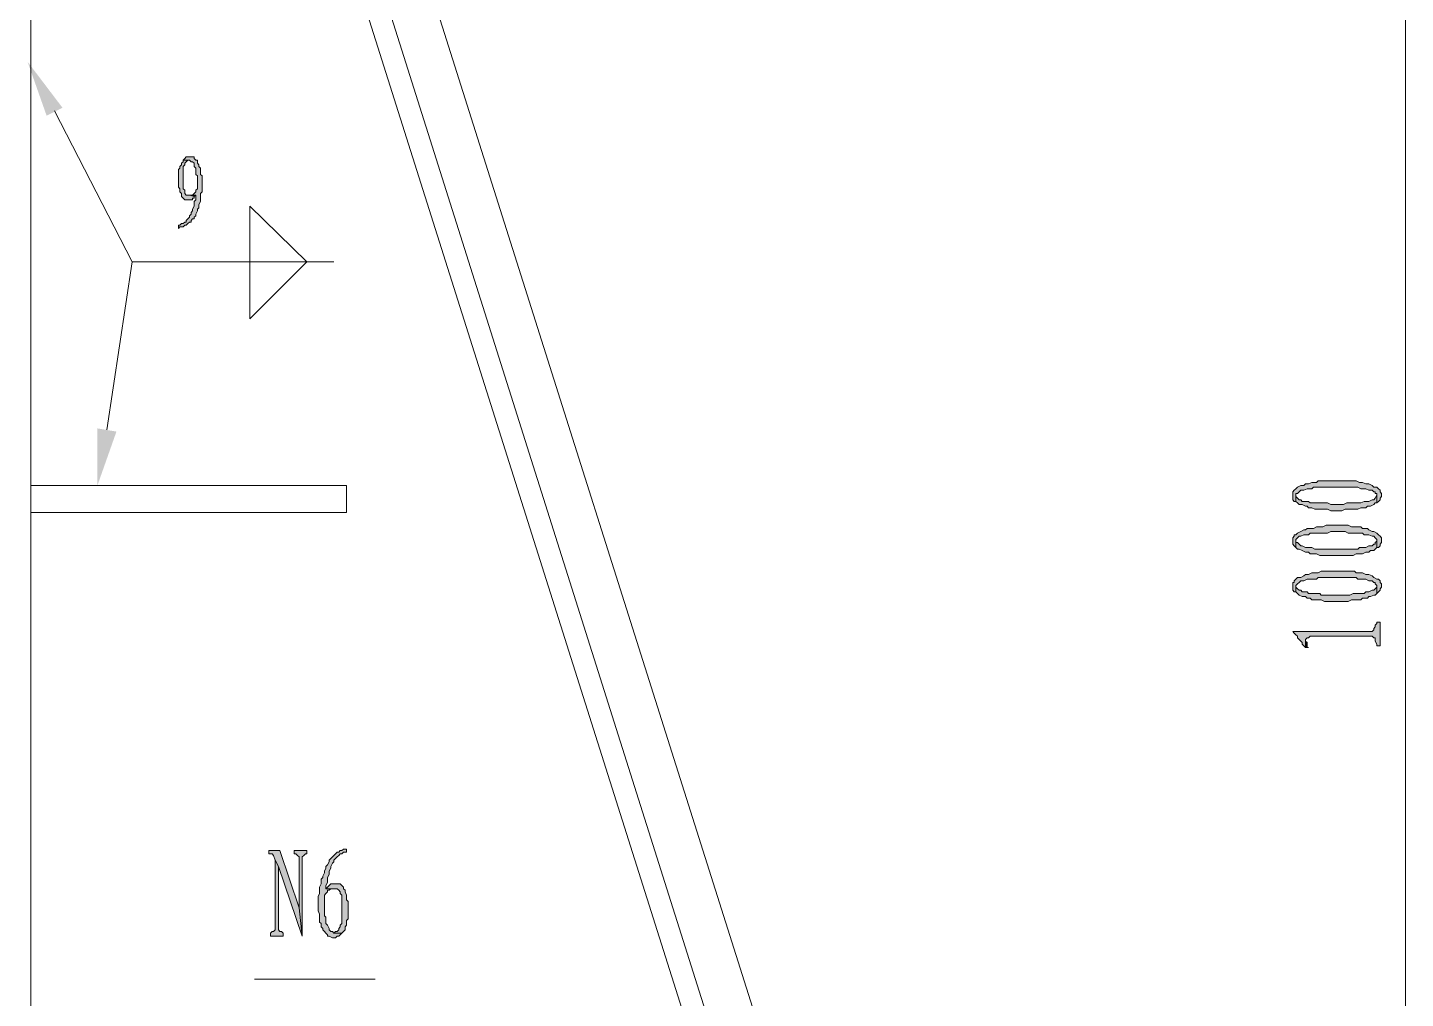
# Model space of a CAD drawing. Header units: millimetres. Extents: x 24 to 410, y 10 to 282.
# Drawn here: x 257.43 to 294.17, y 86.74 to 112.63 of the extents above; entities that cross this region are included whole.
import ezdxf

# ---------------------------------------------------------------- set-up
doc = ezdxf.new("R2010")
doc.units = ezdxf.units.MM

msp = doc.modelspace()

# ---------------------------------------------------------------- hatches: boundary and pattern name
h = msp.add_hatch(color=256)
h.dxf.hatch_style = 2
h.paths.add_polyline_path([(257.937, 110.278333), (257.429, 111.717667), (258.360333, 110.49)])
h = msp.add_hatch(color=256)
h.dxf.hatch_style = 2
h.paths.add_polyline_path([(261.747, 109.177667), (261.662333, 109.177667), (261.62, 109.135333), (261.577667, 109.093), (261.747, 109.093), (261.789333, 109.050667), (261.831667, 109.050667), (261.874, 109.008333), (261.874, 108.923667), (261.916333, 108.881333), (261.916333, 108.712), (261.958667, 108.669667), (261.958667, 108.331), (261.916333, 108.288667), (261.916333, 108.246333), (261.874, 108.204), (261.831667, 108.161667), (261.916333, 108.161667), (261.916333, 108.119333), (261.916333, 108.034667), (261.874, 107.992333), (261.874, 107.865333), (261.831667, 107.780667), (261.831667, 107.738333), (261.789333, 107.696), (261.789333, 107.653667), (261.747, 107.611333), (261.747, 107.569), (261.704667, 107.526667), (261.662333, 107.484333), (261.662333, 107.442), (261.62, 107.442), (261.577667, 107.399667), (261.535333, 107.399667), (261.493, 107.357333), (261.450667, 107.357333), (261.450667, 107.272667), (261.493, 107.315), (261.577667, 107.315), (261.62, 107.357333), (261.662333, 107.357333), (261.704667, 107.399667), (261.747, 107.442), (261.789333, 107.442), (261.789333, 107.484333), (261.831667, 107.526667), (261.874, 107.526667), (261.874, 107.569), (261.916333, 107.611333), (261.916333, 107.653667), (261.958667, 107.738333), (261.958667, 107.780667), (262.001, 107.823), (262.001, 107.907667), (262.043333, 107.992333), (262.043333, 108.204), (262.085667, 108.246333), (262.085667, 108.669667), (262.043333, 108.712), (262.043333, 108.881333), (262.001, 108.923667), (262.001, 108.966), (261.958667, 109.008333), (261.958667, 109.093), (261.916333, 109.093), (261.874, 109.135333), (261.874, 109.177667), (261.831667, 109.177667)])
h = msp.add_hatch(color=256)
h.dxf.hatch_style = 2
h.paths.add_polyline_path([(261.577667, 109.093), (261.577667, 109.050667), (261.535333, 109.008333), (261.535333, 108.966), (261.493, 108.923667), (261.493, 108.881333), (261.450667, 108.839), (261.450667, 108.373333), (261.493, 108.331), (261.493, 108.246333), (261.535333, 108.204), (261.535333, 108.119333), (261.577667, 108.077), (261.62, 108.034667), (261.704667, 108.034667), (261.747, 108.034667), (261.831667, 108.034667), (261.831667, 108.077), (261.874, 108.077), (261.874, 108.119333), (261.747, 108.161667), (261.662333, 108.161667), (261.62, 108.204), (261.62, 108.288667), (261.577667, 108.331), (261.577667, 108.923667), (261.62, 108.966), (261.62, 109.008333), (261.662333, 109.050667), (261.704667, 109.093), (261.747, 109.093)])
h = msp.add_hatch(color=256)
h.dxf.hatch_style = 2
h.paths.add_polyline_path([(261.831667, 108.161667), (261.747, 108.161667), (261.874, 108.119333), (261.916333, 108.161667)])
h = msp.add_hatch(color=256)
h.dxf.hatch_style = 2
h.paths.add_polyline_path([(259.799667, 101.854), (259.291667, 100.414667), (259.291667, 101.938667)])
h = msp.add_hatch(color=256)
h.dxf.hatch_style = 2
h.paths.add_polyline_path([(291.168667, 100.160667), (291.168667, 100.033667), (291.211, 99.991333), (291.253333, 99.991333), (291.253333, 100.160667), (291.253333, 100.203), (291.295667, 100.203), (291.338, 100.245333), (291.380333, 100.287667), (291.465, 100.287667), (291.549667, 100.33), (291.676667, 100.33), (291.719, 100.372333), (292.354, 100.372333), (292.904333, 100.372333), (292.989, 100.33), (293.116, 100.33), (293.200667, 100.287667), (293.285333, 100.287667), (293.327667, 100.245333), (293.37, 100.245333), (293.37, 100.203), (293.412333, 100.203), (293.412333, 100.160667), (293.412333, 99.949), (293.454667, 99.991333), (293.497, 100.033667), (293.497, 100.076), (293.539333, 100.118333), (293.539333, 100.203), (293.497, 100.245333), (293.497, 100.287667), (293.454667, 100.33), (293.412333, 100.372333), (293.327667, 100.372333), (293.285333, 100.414667), (293.200667, 100.457), (293.116, 100.457), (293.031333, 100.499333), (292.946667, 100.499333), (292.862, 100.541667), (291.846, 100.541667), (291.803667, 100.499333), (291.676667, 100.499333), (291.592, 100.457), (291.507333, 100.457), (291.465, 100.414667), (291.380333, 100.414667), (291.295667, 100.372333), (291.253333, 100.33), (291.211, 100.287667), (291.168667, 100.245333)])
h = msp.add_hatch(color=256)
h.dxf.hatch_style = 2
h.paths.add_polyline_path([(291.253333, 99.991333), (291.295667, 99.949), (291.338, 99.906667), (291.422667, 99.906667), (291.507333, 99.864333), (291.549667, 99.864333), (291.592, 99.822), (291.676667, 99.822), (291.761333, 99.779667), (292.1, 99.779667), (292.184667, 99.737333), (292.481, 99.737333), (292.565667, 99.779667), (292.904333, 99.779667), (292.989, 99.822), (293.116, 99.822), (293.158333, 99.864333), (293.243, 99.864333), (293.327667, 99.906667), (293.37, 99.949), (293.412333, 99.949), (293.412333, 100.160667), (293.37, 100.076), (293.327667, 100.033667), (293.285333, 100.033667), (293.200667, 99.991333), (293.073667, 99.991333), (292.989, 99.949), (292.608, 99.949), (292.523333, 99.906667), (292.184667, 99.906667), (292.1, 99.949), (291.634333, 99.949), (291.592, 99.991333), (291.422667, 99.991333), (291.380333, 100.033667), (291.338, 100.033667), (291.295667, 100.076), (291.253333, 100.118333), (291.253333, 100.160667)])
h = msp.add_hatch(color=256)
h.dxf.hatch_style = 2
h.paths.add_polyline_path([(291.168667, 98.933), (291.168667, 98.848333), (291.211, 98.806), (291.253333, 98.763667), (291.253333, 98.975333), (291.295667, 99.017667), (291.338, 99.06), (291.380333, 99.06), (291.465, 99.102333), (291.592, 99.102333), (291.634333, 99.144667), (292.1, 99.144667), (292.184667, 99.187), (292.354, 99.187), (292.565667, 99.187), (292.650333, 99.144667), (293.031333, 99.144667), (293.073667, 99.102333), (293.200667, 99.102333), (293.285333, 99.06), (293.327667, 99.06), (293.37, 99.017667), (293.412333, 98.975333), (293.412333, 98.763667), (293.454667, 98.763667), (293.497, 98.806), (293.497, 98.848333), (293.539333, 98.890667), (293.539333, 99.017667), (293.497, 99.06), (293.454667, 99.102333), (293.412333, 99.144667), (293.327667, 99.187), (293.285333, 99.187), (293.200667, 99.229333), (293.158333, 99.271667), (293.031333, 99.271667), (292.989, 99.314), (292.735, 99.314), (292.650333, 99.356333), (292.057667, 99.356333), (291.973, 99.314), (291.803667, 99.314), (291.719, 99.271667), (291.549667, 99.271667), (291.507333, 99.229333), (291.465, 99.229333), (291.380333, 99.187), (291.295667, 99.144667), (291.253333, 99.102333), (291.211, 99.102333), (291.211, 99.06), (291.168667, 99.017667)])
h = msp.add_hatch(color=256)
h.dxf.hatch_style = 2
h.paths.add_polyline_path([(291.253333, 98.763667), (291.295667, 98.721333), (291.338, 98.721333), (291.422667, 98.679), (291.507333, 98.636667), (291.592, 98.636667), (291.634333, 98.594333), (291.803667, 98.594333), (291.888333, 98.552), (292.777333, 98.552), (292.862, 98.594333), (292.904333, 98.594333), (292.989, 98.594333), (293.031333, 98.594333), (293.116, 98.636667), (293.200667, 98.636667), (293.243, 98.679), (293.327667, 98.679), (293.37, 98.721333), (293.412333, 98.763667), (293.412333, 98.933), (293.37, 98.890667), (293.37, 98.848333), (293.327667, 98.848333), (293.285333, 98.806), (293.200667, 98.806), (293.116, 98.763667), (292.946667, 98.763667), (292.904333, 98.721333), (291.761333, 98.721333), (291.676667, 98.763667), (291.507333, 98.763667), (291.422667, 98.806), (291.380333, 98.806), (291.338, 98.848333), (291.295667, 98.890667), (291.253333, 98.890667), (291.253333, 98.933)])
h = msp.add_hatch(color=256)
h.dxf.hatch_style = 2
h.paths.add_polyline_path([(291.168667, 97.747667), (291.168667, 97.620667), (291.211, 97.578333), (291.253333, 97.578333), (291.253333, 97.747667), (291.295667, 97.79), (291.338, 97.832333), (291.380333, 97.874667), (291.465, 97.874667), (291.549667, 97.917), (291.803667, 97.917), (291.846, 97.959333), (292.354, 97.959333), (292.862, 97.959333), (292.904333, 97.917), (293.116, 97.917), (293.200667, 97.874667), (293.285333, 97.874667), (293.327667, 97.832333), (293.37, 97.832333), (293.37, 97.79), (293.412333, 97.747667), (293.412333, 97.536), (293.454667, 97.578333), (293.497, 97.620667), (293.497, 97.663), (293.539333, 97.705333), (293.539333, 97.79), (293.497, 97.832333), (293.497, 97.874667), (293.454667, 97.917), (293.412333, 97.917), (293.327667, 97.959333), (293.285333, 98.001667), (293.200667, 98.044), (293.116, 98.044), (293.031333, 98.086333), (292.862, 98.086333), (292.819667, 98.128667), (291.930667, 98.128667), (291.846, 98.086333), (291.676667, 98.086333), (291.592, 98.044), (291.507333, 98.044), (291.465, 98.001667), (291.380333, 97.959333), (291.295667, 97.959333), (291.253333, 97.917), (291.211, 97.874667), (291.211, 97.832333), (291.168667, 97.832333)])
h = msp.add_hatch(color=256)
h.dxf.hatch_style = 2
h.paths.add_polyline_path([(291.253333, 97.578333), (291.295667, 97.536), (291.338, 97.493667), (291.422667, 97.451333), (291.507333, 97.451333), (291.549667, 97.409), (291.634333, 97.409), (291.676667, 97.366667), (291.930667, 97.366667), (292.015333, 97.324333), (292.650333, 97.324333), (292.735, 97.366667), (292.904333, 97.366667), (292.989, 97.366667), (293.031333, 97.409), (293.158333, 97.409), (293.200667, 97.451333), (293.243, 97.451333), (293.327667, 97.493667), (293.37, 97.493667), (293.412333, 97.536), (293.412333, 97.705333), (293.37, 97.663), (293.327667, 97.620667), (293.285333, 97.620667), (293.200667, 97.578333), (293.116, 97.578333), (293.073667, 97.536), (292.777333, 97.536), (292.692667, 97.493667), (291.930667, 97.493667), (291.888333, 97.536), (291.592, 97.536), (291.549667, 97.578333), (291.422667, 97.578333), (291.380333, 97.620667), (291.338, 97.620667), (291.295667, 97.663), (291.253333, 97.705333), (291.253333, 97.747667)])
h = msp.add_hatch(color=256)
h.dxf.hatch_style = 2
h.paths.add_polyline_path([(291.168667, 96.52), (291.211, 96.477667), (291.253333, 96.435333), (291.295667, 96.393), (291.295667, 96.350667), (291.338, 96.308333), (291.380333, 96.266), (291.422667, 96.223667), (291.422667, 96.181333), (291.465, 96.139), (291.507333, 96.096667), (291.507333, 96.308333), (291.549667, 96.350667), (291.592, 96.350667), (291.634333, 96.393), (293.285333, 96.393), (293.327667, 96.350667), (293.37, 96.350667), (293.37, 96.308333), (293.37, 96.266), (293.412333, 96.181333), (293.412333, 96.139), (293.497, 96.139), (293.497, 96.774), (293.412333, 96.774), (293.412333, 96.731667), (293.37, 96.689333), (293.37, 96.647), (293.327667, 96.604667), (293.327667, 96.562333), (293.285333, 96.52)])
h = msp.add_hatch(color=256)
h.dxf.hatch_style = 2
h.paths.add_polyline_path([(291.507333, 96.096667), (291.592, 96.096667), (291.549667, 96.096667), (291.549667, 96.223667), (291.507333, 96.266), (291.507333, 96.308333)])
h = msp.add_hatch(color=256)
h.dxf.hatch_style = 2
h.paths.add_polyline_path([(264.16, 90.678), (263.863667, 90.678), (263.863667, 90.593333), (263.948333, 90.593333), (263.990667, 90.551), (264.033, 90.424), (264.117667, 90.254667), (264.752667, 88.392), (264.668, 89.154)])
h = msp.add_hatch(color=256)
h.dxf.hatch_style = 2
h.paths.add_polyline_path([(264.033, 90.424), (264.033, 88.561333), (263.990667, 88.519), (263.948333, 88.519), (263.906, 88.476667), (263.906, 88.392), (264.244667, 88.392), (264.244667, 88.476667), (264.202333, 88.519), (264.16, 88.519), (264.117667, 88.561333), (264.117667, 90.254667)])
h = msp.add_hatch(color=256)
h.dxf.hatch_style = 2
h.paths.add_polyline_path([(264.879667, 90.678), (264.541, 90.678), (264.541, 90.593333), (264.583333, 90.593333), (264.625667, 90.551), (264.668, 90.508667), (264.668, 89.154), (264.752667, 88.392), (264.752667, 90.508667), (264.795, 90.551), (264.837333, 90.593333), (264.879667, 90.593333)])
h = msp.add_hatch(color=256)
h.dxf.hatch_style = 2
h.paths.add_polyline_path([(265.938, 90.720333), (265.853333, 90.720333), (265.811, 90.678), (265.768667, 90.678), (265.726333, 90.635667), (265.684, 90.635667), (265.641667, 90.593333), (265.599333, 90.551), (265.557, 90.508667), (265.514667, 90.466333), (265.472333, 90.424), (265.472333, 90.381667), (265.43, 90.297), (265.387667, 90.254667), (265.387667, 90.212333), (265.345333, 90.127667), (265.345333, 90.085333), (265.303, 90.000667), (265.303, 89.958333), (265.260667, 89.916), (265.260667, 89.789), (265.218333, 89.704333), (265.218333, 89.662), (265.218333, 89.577333), (265.218333, 89.535), (265.176, 89.450333), (265.176, 89.069333), (265.218333, 88.984667), (265.218333, 88.773), (265.260667, 88.730667), (265.260667, 88.646), (265.303, 88.603667), (265.303, 88.561333), (265.345333, 88.519), (265.387667, 88.476667), (265.43, 88.434333), (265.43, 88.392), (265.472333, 88.392), (265.557, 88.349667), (265.641667, 88.349667), (265.684, 88.392), (265.726333, 88.392), (265.768667, 88.434333), (265.811, 88.476667), (265.599333, 88.476667), (265.557, 88.519), (265.514667, 88.519), (265.472333, 88.561333), (265.472333, 88.603667), (265.43, 88.688333), (265.387667, 88.730667), (265.387667, 88.9), (265.345333, 88.942333), (265.345333, 89.492667), (265.387667, 89.535), (265.43, 89.577333), (265.43, 89.619667), (265.472333, 89.619667), (265.514667, 89.662), (265.641667, 89.662), (265.387667, 89.662), (265.387667, 89.746667), (265.43, 89.831333), (265.43, 89.958333), (265.472333, 90.043), (265.472333, 90.127667), (265.514667, 90.212333), (265.514667, 90.254667), (265.557, 90.339333), (265.599333, 90.381667), (265.599333, 90.424), (265.641667, 90.466333), (265.684, 90.508667), (265.726333, 90.551), (265.768667, 90.593333), (265.811, 90.593333), (265.853333, 90.635667), (265.938, 90.635667)])
h = msp.add_hatch(color=256)
h.dxf.hatch_style = 2
h.paths.add_polyline_path([(265.684, 89.789), (265.514667, 89.789), (265.472333, 89.746667), (265.43, 89.704333), (265.387667, 89.662), (265.684, 89.662), (265.726333, 89.619667), (265.768667, 89.577333), (265.768667, 89.535), (265.811, 89.492667), (265.811, 88.730667), (265.768667, 88.688333), (265.768667, 88.646), (265.726333, 88.603667), (265.726333, 88.561333), (265.684, 88.519), (265.641667, 88.519), (265.599333, 88.476667), (265.811, 88.476667), (265.853333, 88.519), (265.895667, 88.561333), (265.895667, 88.646), (265.938, 88.688333), (265.938, 88.815333), (265.980333, 88.857667), (265.980333, 89.323333), (265.938, 89.365667), (265.938, 89.492667), (265.895667, 89.577333), (265.895667, 89.619667), (265.853333, 89.662), (265.853333, 89.704333), (265.811, 89.746667), (265.768667, 89.789)])

# ---------------------------------------------------------------- linework, layer by layer
at = {"lineweight": 0}
for points in [[(257.513667, 140.123333), (257.513667, 67.733333)], [(281.559, 68.326), (281.559, 71.331667), (263.525, 128.354667)], [(279.654, 71.374), (262.001, 127.211667), (262.551333, 127.423333)], [(262.551333, 127.423333), (280.204333, 71.543333)], [(294.174333, 69.807667), (294.174333, 126.830667)], [(258.148667, 110.405333), (260.223, 106.383667), (265.599333, 106.383667)], [(263.355667, 106.383667), (263.355667, 107.865333), (264.879667, 106.383667)], [(259.545667, 101.896333), (260.223, 106.383667), (265.599333, 106.383667)], [(263.355667, 106.383667), (263.355667, 104.859667), (264.879667, 106.383667)], [(265.938, 99.695), (265.938, 100.414667), (257.513667, 100.414667)], [(257.513667, 99.695), (265.938, 99.695)], [(263.482667, 87.249), (266.7, 87.249)]]:
    msp.add_lwpolyline(points, dxfattribs=at)
for points in [[(261.747, 109.177667), (261.662333, 109.177667), (261.62, 109.135333), (261.577667, 109.093), (261.747, 109.093), (261.789333, 109.050667), (261.831667, 109.050667), (261.874, 109.008333), (261.874, 108.923667), (261.916333, 108.881333), (261.916333, 108.712), (261.958667, 108.669667), (261.958667, 108.331), (261.916333, 108.288667), (261.916333, 108.246333), (261.874, 108.204), (261.831667, 108.161667), (261.916333, 108.161667), (261.916333, 108.119333), (261.916333, 108.034667), (261.874, 107.992333), (261.874, 107.865333), (261.831667, 107.780667), (261.831667, 107.738333), (261.789333, 107.696), (261.789333, 107.653667), (261.747, 107.611333), (261.747, 107.569), (261.704667, 107.526667), (261.662333, 107.484333), (261.662333, 107.442), (261.62, 107.442), (261.577667, 107.399667), (261.535333, 107.399667), (261.493, 107.357333), (261.450667, 107.357333), (261.450667, 107.272667), (261.493, 107.315), (261.577667, 107.315), (261.62, 107.357333), (261.662333, 107.357333), (261.704667, 107.399667), (261.747, 107.442), (261.789333, 107.442), (261.789333, 107.484333), (261.831667, 107.526667), (261.874, 107.526667), (261.874, 107.569), (261.916333, 107.611333), (261.916333, 107.653667), (261.958667, 107.738333), (261.958667, 107.780667), (262.001, 107.823), (262.001, 107.907667), (262.043333, 107.992333), (262.043333, 108.204), (262.085667, 108.246333), (262.085667, 108.669667), (262.043333, 108.712), (262.043333, 108.881333), (262.001, 108.923667), (262.001, 108.966), (261.958667, 109.008333), (261.958667, 109.093), (261.916333, 109.093), (261.874, 109.135333), (261.874, 109.177667), (261.831667, 109.177667)], [(261.577667, 109.093), (261.577667, 109.050667), (261.535333, 109.008333), (261.535333, 108.966), (261.493, 108.923667), (261.493, 108.881333), (261.450667, 108.839), (261.450667, 108.373333), (261.493, 108.331), (261.493, 108.246333), (261.535333, 108.204), (261.535333, 108.119333), (261.577667, 108.077), (261.62, 108.034667), (261.704667, 108.034667), (261.747, 108.034667), (261.831667, 108.034667), (261.831667, 108.077), (261.874, 108.077), (261.874, 108.119333), (261.747, 108.161667), (261.662333, 108.161667), (261.62, 108.204), (261.62, 108.288667), (261.577667, 108.331), (261.577667, 108.923667), (261.62, 108.966), (261.62, 109.008333), (261.662333, 109.050667), (261.704667, 109.093), (261.747, 109.093)], [(261.831667, 108.161667), (261.747, 108.161667), (261.874, 108.119333), (261.916333, 108.161667)], [(291.168667, 100.160667), (291.168667, 100.033667), (291.211, 99.991333), (291.253333, 99.991333), (291.253333, 100.160667), (291.253333, 100.203), (291.295667, 100.203), (291.338, 100.245333), (291.380333, 100.287667), (291.465, 100.287667), (291.549667, 100.33), (291.676667, 100.33), (291.719, 100.372333), (292.354, 100.372333), (292.904333, 100.372333), (292.989, 100.33), (293.116, 100.33), (293.200667, 100.287667), (293.285333, 100.287667), (293.327667, 100.245333), (293.37, 100.245333), (293.37, 100.203), (293.412333, 100.203), (293.412333, 100.160667), (293.412333, 99.949), (293.454667, 99.991333), (293.497, 100.033667), (293.497, 100.076), (293.539333, 100.118333), (293.539333, 100.203), (293.497, 100.245333), (293.497, 100.287667), (293.454667, 100.33), (293.412333, 100.372333), (293.327667, 100.372333), (293.285333, 100.414667), (293.200667, 100.457), (293.116, 100.457), (293.031333, 100.499333), (292.946667, 100.499333), (292.862, 100.541667), (291.846, 100.541667), (291.803667, 100.499333), (291.676667, 100.499333), (291.592, 100.457), (291.507333, 100.457), (291.465, 100.414667), (291.380333, 100.414667), (291.295667, 100.372333), (291.253333, 100.33), (291.211, 100.287667), (291.168667, 100.245333)], [(291.253333, 99.991333), (291.295667, 99.949), (291.338, 99.906667), (291.422667, 99.906667), (291.507333, 99.864333), (291.549667, 99.864333), (291.592, 99.822), (291.676667, 99.822), (291.761333, 99.779667), (292.1, 99.779667), (292.184667, 99.737333), (292.481, 99.737333), (292.565667, 99.779667), (292.904333, 99.779667), (292.989, 99.822), (293.116, 99.822), (293.158333, 99.864333), (293.243, 99.864333), (293.327667, 99.906667), (293.37, 99.949), (293.412333, 99.949), (293.412333, 100.160667), (293.37, 100.076), (293.327667, 100.033667), (293.285333, 100.033667), (293.200667, 99.991333), (293.073667, 99.991333), (292.989, 99.949), (292.608, 99.949), (292.523333, 99.906667), (292.184667, 99.906667), (292.1, 99.949), (291.634333, 99.949), (291.592, 99.991333), (291.422667, 99.991333), (291.380333, 100.033667), (291.338, 100.033667), (291.295667, 100.076), (291.253333, 100.118333), (291.253333, 100.160667)], [(291.168667, 98.933), (291.168667, 98.848333), (291.211, 98.806), (291.253333, 98.763667), (291.253333, 98.975333), (291.295667, 99.017667), (291.338, 99.06), (291.380333, 99.06), (291.465, 99.102333), (291.592, 99.102333), (291.634333, 99.144667), (292.1, 99.144667), (292.184667, 99.187), (292.354, 99.187), (292.565667, 99.187), (292.650333, 99.144667), (293.031333, 99.144667), (293.073667, 99.102333), (293.200667, 99.102333), (293.285333, 99.06), (293.327667, 99.06), (293.37, 99.017667), (293.412333, 98.975333), (293.412333, 98.763667), (293.454667, 98.763667), (293.497, 98.806), (293.497, 98.848333), (293.539333, 98.890667), (293.539333, 99.017667), (293.497, 99.06), (293.454667, 99.102333), (293.412333, 99.144667), (293.327667, 99.187), (293.285333, 99.187), (293.200667, 99.229333), (293.158333, 99.271667), (293.031333, 99.271667), (292.989, 99.314), (292.735, 99.314), (292.650333, 99.356333), (292.057667, 99.356333), (291.973, 99.314), (291.803667, 99.314), (291.719, 99.271667), (291.549667, 99.271667), (291.507333, 99.229333), (291.465, 99.229333), (291.380333, 99.187), (291.295667, 99.144667), (291.253333, 99.102333), (291.211, 99.102333), (291.211, 99.06), (291.168667, 99.017667)], [(291.253333, 98.763667), (291.295667, 98.721333), (291.338, 98.721333), (291.422667, 98.679), (291.507333, 98.636667), (291.592, 98.636667), (291.634333, 98.594333), (291.803667, 98.594333), (291.888333, 98.552), (292.777333, 98.552), (292.862, 98.594333), (292.904333, 98.594333), (292.989, 98.594333), (293.031333, 98.594333), (293.116, 98.636667), (293.200667, 98.636667), (293.243, 98.679), (293.327667, 98.679), (293.37, 98.721333), (293.412333, 98.763667), (293.412333, 98.933), (293.37, 98.890667), (293.37, 98.848333), (293.327667, 98.848333), (293.285333, 98.806), (293.200667, 98.806), (293.116, 98.763667), (292.946667, 98.763667), (292.904333, 98.721333), (291.761333, 98.721333), (291.676667, 98.763667), (291.507333, 98.763667), (291.422667, 98.806), (291.380333, 98.806), (291.338, 98.848333), (291.295667, 98.890667), (291.253333, 98.890667), (291.253333, 98.933)], [(291.168667, 97.747667), (291.168667, 97.620667), (291.211, 97.578333), (291.253333, 97.578333), (291.253333, 97.747667), (291.295667, 97.79), (291.338, 97.832333), (291.380333, 97.874667), (291.465, 97.874667), (291.549667, 97.917), (291.803667, 97.917), (291.846, 97.959333), (292.354, 97.959333), (292.862, 97.959333), (292.904333, 97.917), (293.116, 97.917), (293.200667, 97.874667), (293.285333, 97.874667), (293.327667, 97.832333), (293.37, 97.832333), (293.37, 97.79), (293.412333, 97.747667), (293.412333, 97.536), (293.454667, 97.578333), (293.497, 97.620667), (293.497, 97.663), (293.539333, 97.705333), (293.539333, 97.79), (293.497, 97.832333), (293.497, 97.874667), (293.454667, 97.917), (293.412333, 97.917), (293.327667, 97.959333), (293.285333, 98.001667), (293.200667, 98.044), (293.116, 98.044), (293.031333, 98.086333), (292.862, 98.086333), (292.819667, 98.128667), (291.930667, 98.128667), (291.846, 98.086333), (291.676667, 98.086333), (291.592, 98.044), (291.507333, 98.044), (291.465, 98.001667), (291.380333, 97.959333), (291.295667, 97.959333), (291.253333, 97.917), (291.211, 97.874667), (291.211, 97.832333), (291.168667, 97.832333)], [(291.253333, 97.578333), (291.295667, 97.536), (291.338, 97.493667), (291.422667, 97.451333), (291.507333, 97.451333), (291.549667, 97.409), (291.634333, 97.409), (291.676667, 97.366667), (291.930667, 97.366667), (292.015333, 97.324333), (292.650333, 97.324333), (292.735, 97.366667), (292.904333, 97.366667), (292.989, 97.366667), (293.031333, 97.409), (293.158333, 97.409), (293.200667, 97.451333), (293.243, 97.451333), (293.327667, 97.493667), (293.37, 97.493667), (293.412333, 97.536), (293.412333, 97.705333), (293.37, 97.663), (293.327667, 97.620667), (293.285333, 97.620667), (293.200667, 97.578333), (293.116, 97.578333), (293.073667, 97.536), (292.777333, 97.536), (292.692667, 97.493667), (291.930667, 97.493667), (291.888333, 97.536), (291.592, 97.536), (291.549667, 97.578333), (291.422667, 97.578333), (291.380333, 97.620667), (291.338, 97.620667), (291.295667, 97.663), (291.253333, 97.705333), (291.253333, 97.747667)], [(291.168667, 96.52), (291.211, 96.477667), (291.253333, 96.435333), (291.295667, 96.393), (291.295667, 96.350667), (291.338, 96.308333), (291.380333, 96.266), (291.422667, 96.223667), (291.422667, 96.181333), (291.465, 96.139), (291.507333, 96.096667), (291.507333, 96.308333), (291.549667, 96.350667), (291.592, 96.350667), (291.634333, 96.393), (293.285333, 96.393), (293.327667, 96.350667), (293.37, 96.350667), (293.37, 96.308333), (293.37, 96.266), (293.412333, 96.181333), (293.412333, 96.139), (293.497, 96.139), (293.497, 96.774), (293.412333, 96.774), (293.412333, 96.731667), (293.37, 96.689333), (293.37, 96.647), (293.327667, 96.604667), (293.327667, 96.562333), (293.285333, 96.52)], [(291.507333, 96.096667), (291.592, 96.096667), (291.549667, 96.096667), (291.549667, 96.223667), (291.507333, 96.266), (291.507333, 96.308333)], [(264.16, 90.678), (263.863667, 90.678), (263.863667, 90.593333), (263.948333, 90.593333), (263.990667, 90.551), (264.033, 90.424), (264.117667, 90.254667), (264.752667, 88.392), (264.668, 89.154)], [(264.033, 90.424), (264.033, 88.561333), (263.990667, 88.519), (263.948333, 88.519), (263.906, 88.476667), (263.906, 88.392), (264.244667, 88.392), (264.244667, 88.476667), (264.202333, 88.519), (264.16, 88.519), (264.117667, 88.561333), (264.117667, 90.254667)], [(264.879667, 90.678), (264.541, 90.678), (264.541, 90.593333), (264.583333, 90.593333), (264.625667, 90.551), (264.668, 90.508667), (264.668, 89.154), (264.752667, 88.392), (264.752667, 90.508667), (264.795, 90.551), (264.837333, 90.593333), (264.879667, 90.593333)], [(265.938, 90.720333), (265.853333, 90.720333), (265.811, 90.678), (265.768667, 90.678), (265.726333, 90.635667), (265.684, 90.635667), (265.641667, 90.593333), (265.599333, 90.551), (265.557, 90.508667), (265.514667, 90.466333), (265.472333, 90.424), (265.472333, 90.381667), (265.43, 90.297), (265.387667, 90.254667), (265.387667, 90.212333), (265.345333, 90.127667), (265.345333, 90.085333), (265.303, 90.000667), (265.303, 89.958333), (265.260667, 89.916), (265.260667, 89.789), (265.218333, 89.704333), (265.218333, 89.662), (265.218333, 89.577333), (265.218333, 89.535), (265.176, 89.450333), (265.176, 89.069333), (265.218333, 88.984667), (265.218333, 88.773), (265.260667, 88.730667), (265.260667, 88.646), (265.303, 88.603667), (265.303, 88.561333), (265.345333, 88.519), (265.387667, 88.476667), (265.43, 88.434333), (265.43, 88.392), (265.472333, 88.392), (265.557, 88.349667), (265.641667, 88.349667), (265.684, 88.392), (265.726333, 88.392), (265.768667, 88.434333), (265.811, 88.476667), (265.599333, 88.476667), (265.557, 88.519), (265.514667, 88.519), (265.472333, 88.561333), (265.472333, 88.603667), (265.43, 88.688333), (265.387667, 88.730667), (265.387667, 88.9), (265.345333, 88.942333), (265.345333, 89.492667), (265.387667, 89.535), (265.43, 89.577333), (265.43, 89.619667), (265.472333, 89.619667), (265.514667, 89.662), (265.641667, 89.662), (265.387667, 89.662), (265.387667, 89.746667), (265.43, 89.831333), (265.43, 89.958333), (265.472333, 90.043), (265.472333, 90.127667), (265.514667, 90.212333), (265.514667, 90.254667), (265.557, 90.339333), (265.599333, 90.381667), (265.599333, 90.424), (265.641667, 90.466333), (265.684, 90.508667), (265.726333, 90.551), (265.768667, 90.593333), (265.811, 90.593333), (265.853333, 90.635667), (265.938, 90.635667)], [(265.684, 89.789), (265.514667, 89.789), (265.472333, 89.746667), (265.43, 89.704333), (265.387667, 89.662), (265.684, 89.662), (265.726333, 89.619667), (265.768667, 89.577333), (265.768667, 89.535), (265.811, 89.492667), (265.811, 88.730667), (265.768667, 88.688333), (265.768667, 88.646), (265.726333, 88.603667), (265.726333, 88.561333), (265.684, 88.519), (265.641667, 88.519), (265.599333, 88.476667), (265.811, 88.476667), (265.853333, 88.519), (265.895667, 88.561333), (265.895667, 88.646), (265.938, 88.688333), (265.938, 88.815333), (265.980333, 88.857667), (265.980333, 89.323333), (265.938, 89.365667), (265.938, 89.492667), (265.895667, 89.577333), (265.895667, 89.619667), (265.853333, 89.662), (265.853333, 89.704333), (265.811, 89.746667), (265.768667, 89.789)]]:
    msp.add_lwpolyline(points, close=True, dxfattribs=at)

doc.saveas('drawing.dxf')
